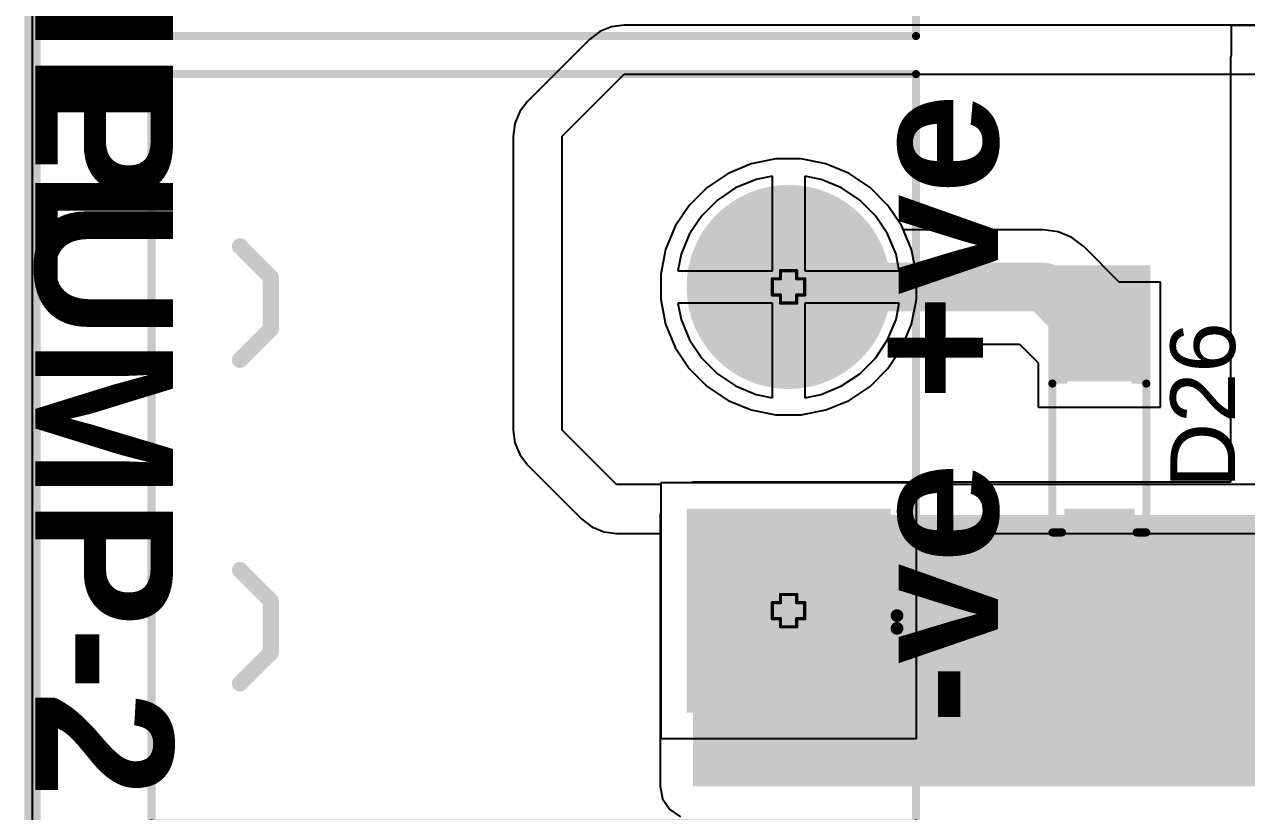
# Model space of a CAD drawing. Header units: inches. Extents: x -3 to 5437, y -3 to 5435.
# Drawn here: x -2.9 to 16.28, y 41.25 to 53.6 of the extents above; entities that cross this region are included whole.
import ezdxf

# ---------------------------------------------------------------- set-up
doc = ezdxf.new("R2010")
doc.units = ezdxf.units.IN
for name, color, linetype in [('Board Outline', 216, 'Continuous'), ('Bottom Layer', 5, 'Continuous'), ('Bottom Solder', 6, 'Continuous'), ('Drill Drawing', 1, 'Continuous'), ('GND', 16, 'Continuous'), ('Multi-Layer', 9, 'Continuous'), ('Pad Holes', 156, 'Continuous'), ('PWR', 76, 'Continuous'), ('Top Layer', 1, 'Continuous'), ('Top Overlay', 2, 'Continuous'), ('Top Paste', 8, 'Continuous'), ('Top Solder', 216, 'Continuous')]:
    doc.layers.add(name, color=color, linetype=linetype)
doc.styles.add('Arial', font='', dxfattribs={"height": 0.2})
doc.styles.add('Arial_Bold', font='', dxfattribs={"height": 0.2})
doc.styles.get('Arial').set_extended_font_data('Arial')
doc.styles.get('Arial_Bold').set_extended_font_data('Arial', bold=True)

# ---------------------------------------------------------------- blocks, each defined once
blk = doc.blocks.new('SOD_123_131')
at = {"layer": 'Top Layer'}
for points in [[(-1.1, 0.45), (-1.1, -0.45), (-2.05, -0.45), (-2.05, 0.45)], [(2.05, 0.45), (2.05, -0.45), (1.1, -0.45), (1.1, 0.45)]]:
    blk.add_hatch(color=1, dxfattribs=at).paths.add_polyline_path(points)
at = {"layer": 'Top Overlay'}
for points in [[(0.965, 0.508), (2.819, 0.508), (2.819, 0.8), (0.965, 0.8)], [(2.12, -0.787), (2.819, -0.787), (2.819, 0.787), (2.12, 0.787)], [(0.965, -0.8), (2.819, -0.8), (2.819, -0.508), (0.965, -0.508)]]:
    blk.add_hatch(color=2, dxfattribs=at).paths.add_polyline_path(points)
at = {"layer": 'Top Paste'}
for points in [[(-1.1, 0.45), (-1.1, -0.45), (-2.05, -0.45), (-2.05, 0.45)], [(2.05, 0.45), (2.05, -0.45), (1.1, -0.45), (1.1, 0.45)]]:
    blk.add_hatch(color=8, dxfattribs=at).paths.add_polyline_path(points)
at = {"layer": 'Top Solder'}
for points in [[(-0.998, 0.552), (-0.998, -0.552), (-2.152, -0.552), (-2.152, 0.552)], [(2.152, 0.552), (2.152, -0.552), (0.998, -0.552), (0.998, 0.552)]]:
    blk.add_hatch(color=216, dxfattribs=at).paths.add_polyline_path(points)
at = {"layer": 'Top Overlay'}
for points in [[(-1.372, 0.737, 0.127, 0.127, 0), (0.965, 0.737, 0.127, 0.127, 0)], [(-1.372, 0.737, 0.127, 0.127, 0), (-1.372, 0.584, 0.127, 0.127, 0)], [(-1.372, -0.584, 0.127, 0.127, 0), (-1.372, -0.737, 0.127, 0.127, 0)], [(-1.372, -0.737, 0.127, 0.127, 0), (0.965, -0.737, 0.127, 0.127, 0)]]:
    blk.add_lwpolyline(points, format="xyseb", dxfattribs=at)
for points in [[(-1.403, 0.737, 0.0635, 0.0635, 1), (-1.34, 0.737, 0.0635, 0.0635, 1)], [(-1.403, 0.737, 0.0635, 0.0635, 1), (-1.34, 0.737, 0.0635, 0.0635, 1)], [(0.933, 0.737, 0.0635, 0.0635, 1), (0.997, 0.737, 0.0635, 0.0635, 1)], [(-1.403, 0.584, 0.0635, 0.0635, 1), (-1.34, 0.584, 0.0635, 0.0635, 1)], [(-1.403, -0.584, 0.0635, 0.0635, 1), (-1.34, -0.584, 0.0635, 0.0635, 1)], [(-1.403, -0.737, 0.0635, 0.0635, 1), (-1.34, -0.737, 0.0635, 0.0635, 1)], [(-1.403, -0.737, 0.0635, 0.0635, 1), (-1.34, -0.737, 0.0635, 0.0635, 1)], [(0.933, -0.737, 0.0635, 0.0635, 1), (0.997, -0.737, 0.0635, 0.0635, 1)]]:
    blk.add_lwpolyline(points, format="xyseb", close=True, dxfattribs=at)
blk = doc.blocks.new('TBP01R1_508_02BE_337')
at = {"layer": 'Bottom Layer'}
blk.add_hatch(color=5, dxfattribs=at).paths.add_polyline_path([(-4.04, 1.5), (-1.04, 1.5), (-1.04, -1.5), (-4.04, -1.5)])
h = blk.add_hatch(color=5, dxfattribs=at)
edge = h.paths.add_edge_path()
edge.add_arc((2.54, 0), 1.5, 0, 360)
at = {"layer": 'Bottom Solder'}
blk.add_hatch(color=6, dxfattribs=at).paths.add_polyline_path([(-4.142, 1.602), (-0.938, 1.602), (-0.938, -1.602), (-4.142, -1.602)])
h = blk.add_hatch(color=6, dxfattribs=at)
edge = h.paths.add_edge_path()
edge.add_arc((2.54, 0), 1.602, 0, 360)
at = {"layer": 'GND'}
blk.add_hatch(color=16, dxfattribs=at).paths.add_polyline_path([(-4.04, 1.5), (-1.04, 1.5), (-1.04, -1.5), (-4.04, -1.5)])
h = blk.add_hatch(color=16, dxfattribs=at)
edge = h.paths.add_edge_path()
edge.add_arc((2.54, 0), 1.5, 0, 360)
at = {"layer": 'Multi-Layer'}
blk.add_hatch(color=9, dxfattribs=at).paths.add_polyline_path([(-4.04, 1.5), (-1.04, 1.5), (-1.04, -1.5), (-4.04, -1.5)])
h = blk.add_hatch(color=9, dxfattribs=at)
edge = h.paths.add_edge_path()
edge.add_arc((2.54, 0), 1.5, 0, 360)
at = {"layer": 'Pad Holes'}
h = blk.add_hatch(color=7, dxfattribs=at)
edge = h.paths.add_edge_path()
edge.add_arc((-2.54, 0), 0.85, 0, 360)
h = blk.add_hatch(color=7, dxfattribs=at)
edge = h.paths.add_edge_path()
edge.add_arc((2.54, 0), 0.85, 0, 360)
at = {"layer": 'PWR'}
blk.add_hatch(color=76, dxfattribs=at).paths.add_polyline_path([(-4.04, 1.5), (-1.04, 1.5), (-1.04, -1.5), (-4.04, -1.5)])
h = blk.add_hatch(color=76, dxfattribs=at)
edge = h.paths.add_edge_path()
edge.add_arc((2.54, 0), 1.5, 0, 360)
at = {"layer": 'Top Layer'}
blk.add_hatch(color=1, dxfattribs=at).paths.add_polyline_path([(-4.04, 1.5), (-1.04, 1.5), (-1.04, -1.5), (-4.04, -1.5)])
h = blk.add_hatch(color=1, dxfattribs=at)
edge = h.paths.add_edge_path()
edge.add_arc((2.54, 0), 1.5, 0, 360)
at = {"layer": 'Top Solder'}
blk.add_hatch(color=216, dxfattribs=at).paths.add_polyline_path([(-4.142, 1.602), (-0.938, 1.602), (-0.938, -1.602), (-4.142, -1.602)])
h = blk.add_hatch(color=216, dxfattribs=at)
edge = h.paths.add_edge_path()
edge.add_arc((2.54, 0), 1.602, 0, 360)
at = {"layer": 'Top Overlay'}
for points in [[(-5.88, 10, 0.127, 0.127, 0), (5.88, 10, 0.127, 0.127, 0)], [(-5.88, 10, 0.127, 0.127, 0), (-5.88, -2, 0.127, 0.127, 0)], [(5.88, 10, 0.127, 0.127, 0), (5.88, -2, 0.127, 0.127, 0)], [(-3.683, 8.611, 0.254, 0.254, 0), (-3.2, 8.128, 0.254, 0.254, 0)], [(-1.905, 8.611, 0.254, 0.254, 0), (-2.388, 8.128, 0.254, 0.254, 0)], [(1.397, 8.611, 0.254, 0.254, 0), (1.88, 8.128, 0.254, 0.254, 0)], [(1.397, 8.611, 0.254, 0.254, 0), (1.88, 8.128, 0.254, 0.254, 0)], [(3.175, 8.611, 0.254, 0.254, 0), (2.692, 8.128, 0.254, 0.254, 0)], [(3.175, 8.611, 0.254, 0.254, 0), (2.692, 8.128, 0.254, 0.254, 0)], [(-3.2, 8.128, 0.254, 0.254, 0), (-2.388, 8.128, 0.254, 0.254, 0)], [(1.88, 8.128, 0.254, 0.254, 0), (2.692, 8.128, 0.254, 0.254, 0)], [(1.88, 8.128, 0.254, 0.254, 0), (2.692, 8.128, 0.254, 0.254, 0)], [(-5.88, -2, 0.127, 0.127, 0), (5.88, -2, 0.127, 0.127, 0)]]:
    blk.add_lwpolyline(points, format="xyseb", dxfattribs=at)
for points in [[(-5.912, 10, 0.0635, 0.0635, 1), (-5.848, 10, 0.0635, 0.0635, 1)], [(-5.912, 10, 0.0635, 0.0635, 1), (-5.848, 10, 0.0635, 0.0635, 1)], [(5.848, 10, 0.0635, 0.0635, 1), (5.912, 10, 0.0635, 0.0635, 1)], [(5.848, 10, 0.0635, 0.0635, 1), (5.912, 10, 0.0635, 0.0635, 1)], [(-3.747, 8.611, 0.127, 0.127, 1), (-3.619, 8.611, 0.127, 0.127, 1)], [(-1.968, 8.611, 0.127, 0.127, 1), (-1.841, 8.611, 0.127, 0.127, 1)], [(1.333, 8.611, 0.127, 0.127, 1), (1.46, 8.611, 0.127, 0.127, 1)], [(1.333, 8.611, 0.127, 0.127, 1), (1.46, 8.611, 0.127, 0.127, 1)], [(3.111, 8.611, 0.127, 0.127, 1), (3.239, 8.611, 0.127, 0.127, 1)], [(3.111, 8.611, 0.127, 0.127, 1), (3.239, 8.611, 0.127, 0.127, 1)], [(-3.264, 8.128, 0.127, 0.127, 1), (-3.137, 8.128, 0.127, 0.127, 1)], [(-3.264, 8.128, 0.127, 0.127, 1), (-3.137, 8.128, 0.127, 0.127, 1)], [(-2.451, 8.128, 0.127, 0.127, 1), (-2.324, 8.128, 0.127, 0.127, 1)], [(-2.451, 8.128, 0.127, 0.127, 1), (-2.324, 8.128, 0.127, 0.127, 1)], [(1.816, 8.128, 0.127, 0.127, 1), (1.943, 8.128, 0.127, 0.127, 1)], [(1.816, 8.128, 0.127, 0.127, 1), (1.943, 8.128, 0.127, 0.127, 1)], [(1.816, 8.128, 0.127, 0.127, 1), (1.943, 8.128, 0.127, 0.127, 1)], [(1.816, 8.128, 0.127, 0.127, 1), (1.943, 8.128, 0.127, 0.127, 1)], [(2.629, 8.128, 0.127, 0.127, 1), (2.756, 8.128, 0.127, 0.127, 1)], [(2.629, 8.128, 0.127, 0.127, 1), (2.756, 8.128, 0.127, 0.127, 1)], [(2.629, 8.128, 0.127, 0.127, 1), (2.756, 8.128, 0.127, 0.127, 1)], [(2.629, 8.128, 0.127, 0.127, 1), (2.756, 8.128, 0.127, 0.127, 1)], [(-2.618, -1.702, 0.2, 0.2, 1), (-2.818, -1.702, 0.2, 0.2, 1)], [(-2.868, -1.702, 0.1, 0.1, 1), (-2.768, -1.702, 0.1, 0.1, 1)], [(-2.668, -1.702, 0.1, 0.1, 1), (-2.568, -1.702, 0.1, 0.1, 1)], [(-5.912, -2, 0.0635, 0.0635, 1), (-5.848, -2, 0.0635, 0.0635, 1)], [(-5.912, -2, 0.0635, 0.0635, 1), (-5.848, -2, 0.0635, 0.0635, 1)], [(5.848, -2, 0.0635, 0.0635, 1), (5.912, -2, 0.0635, 0.0635, 1)], [(5.848, -2, 0.0635, 0.0635, 1), (5.912, -2, 0.0635, 0.0635, 1)]]:
    blk.add_lwpolyline(points, format="xyseb", close=True, dxfattribs=at)
blk = doc.blocks.new('TBP01R1_508_02BE_338')
at = {"layer": 'Bottom Layer'}
blk.add_hatch(color=5, dxfattribs=at).paths.add_polyline_path([(-4.04, 1.5), (-1.04, 1.5), (-1.04, -1.5), (-4.04, -1.5)])
h = blk.add_hatch(color=5, dxfattribs=at)
edge = h.paths.add_edge_path()
edge.add_arc((2.54, 0), 1.5, 0, 360)
at = {"layer": 'Bottom Solder'}
blk.add_hatch(color=6, dxfattribs=at).paths.add_polyline_path([(-4.142, 1.602), (-0.938, 1.602), (-0.938, -1.602), (-4.142, -1.602)])
h = blk.add_hatch(color=6, dxfattribs=at)
edge = h.paths.add_edge_path()
edge.add_arc((2.54, 0), 1.602, 0, 360)
at = {"layer": 'GND'}
blk.add_hatch(color=16, dxfattribs=at).paths.add_polyline_path([(-4.04, 1.5), (-1.04, 1.5), (-1.04, -1.5), (-4.04, -1.5)])
h = blk.add_hatch(color=16, dxfattribs=at)
edge = h.paths.add_edge_path()
edge.add_arc((2.54, 0), 1.5, 0, 360)
at = {"layer": 'Multi-Layer'}
blk.add_hatch(color=9, dxfattribs=at).paths.add_polyline_path([(-4.04, 1.5), (-1.04, 1.5), (-1.04, -1.5), (-4.04, -1.5)])
h = blk.add_hatch(color=9, dxfattribs=at)
edge = h.paths.add_edge_path()
edge.add_arc((2.54, 0), 1.5, 0, 360)
at = {"layer": 'Pad Holes'}
h = blk.add_hatch(color=7, dxfattribs=at)
edge = h.paths.add_edge_path()
edge.add_arc((-2.54, 0), 0.85, 0, 360)
h = blk.add_hatch(color=7, dxfattribs=at)
edge = h.paths.add_edge_path()
edge.add_arc((2.54, 0), 0.85, 0, 360)
at = {"layer": 'PWR'}
blk.add_hatch(color=76, dxfattribs=at).paths.add_polyline_path([(-4.04, 1.5), (-1.04, 1.5), (-1.04, -1.5), (-4.04, -1.5)])
h = blk.add_hatch(color=76, dxfattribs=at)
edge = h.paths.add_edge_path()
edge.add_arc((2.54, 0), 1.5, 0, 360)
at = {"layer": 'Top Layer'}
blk.add_hatch(color=1, dxfattribs=at).paths.add_polyline_path([(-4.04, 1.5), (-1.04, 1.5), (-1.04, -1.5), (-4.04, -1.5)])
h = blk.add_hatch(color=1, dxfattribs=at)
edge = h.paths.add_edge_path()
edge.add_arc((2.54, 0), 1.5, 0, 360)
at = {"layer": 'Top Solder'}
blk.add_hatch(color=216, dxfattribs=at).paths.add_polyline_path([(-4.142, 1.602), (-0.938, 1.602), (-0.938, -1.602), (-4.142, -1.602)])
h = blk.add_hatch(color=216, dxfattribs=at)
edge = h.paths.add_edge_path()
edge.add_arc((2.54, 0), 1.602, 0, 360)
at = {"layer": 'Top Overlay'}
for points in [[(-5.88, 10, 0.127, 0.127, 0), (5.88, 10, 0.127, 0.127, 0)], [(-5.88, 10, 0.127, 0.127, 0), (-5.88, -2, 0.127, 0.127, 0)], [(5.88, 10, 0.127, 0.127, 0), (5.88, -2, 0.127, 0.127, 0)], [(-3.683, 8.611, 0.254, 0.254, 0), (-3.2, 8.128, 0.254, 0.254, 0)], [(-1.905, 8.611, 0.254, 0.254, 0), (-2.388, 8.128, 0.254, 0.254, 0)], [(1.397, 8.611, 0.254, 0.254, 0), (1.88, 8.128, 0.254, 0.254, 0)], [(1.397, 8.611, 0.254, 0.254, 0), (1.88, 8.128, 0.254, 0.254, 0)], [(3.175, 8.611, 0.254, 0.254, 0), (2.692, 8.128, 0.254, 0.254, 0)], [(3.175, 8.611, 0.254, 0.254, 0), (2.692, 8.128, 0.254, 0.254, 0)], [(-3.2, 8.128, 0.254, 0.254, 0), (-2.388, 8.128, 0.254, 0.254, 0)], [(1.88, 8.128, 0.254, 0.254, 0), (2.692, 8.128, 0.254, 0.254, 0)], [(1.88, 8.128, 0.254, 0.254, 0), (2.692, 8.128, 0.254, 0.254, 0)], [(-5.88, -2, 0.127, 0.127, 0), (5.88, -2, 0.127, 0.127, 0)]]:
    blk.add_lwpolyline(points, format="xyseb", dxfattribs=at)
for points in [[(-5.912, 10, 0.0635, 0.0635, 1), (-5.848, 10, 0.0635, 0.0635, 1)], [(-5.912, 10, 0.0635, 0.0635, 1), (-5.848, 10, 0.0635, 0.0635, 1)], [(5.848, 10, 0.0635, 0.0635, 1), (5.912, 10, 0.0635, 0.0635, 1)], [(5.848, 10, 0.0635, 0.0635, 1), (5.912, 10, 0.0635, 0.0635, 1)], [(-3.747, 8.611, 0.127, 0.127, 1), (-3.619, 8.611, 0.127, 0.127, 1)], [(-1.968, 8.611, 0.127, 0.127, 1), (-1.841, 8.611, 0.127, 0.127, 1)], [(1.333, 8.611, 0.127, 0.127, 1), (1.46, 8.611, 0.127, 0.127, 1)], [(1.333, 8.611, 0.127, 0.127, 1), (1.46, 8.611, 0.127, 0.127, 1)], [(3.111, 8.611, 0.127, 0.127, 1), (3.239, 8.611, 0.127, 0.127, 1)], [(3.111, 8.611, 0.127, 0.127, 1), (3.239, 8.611, 0.127, 0.127, 1)], [(-3.264, 8.128, 0.127, 0.127, 1), (-3.137, 8.128, 0.127, 0.127, 1)], [(-3.264, 8.128, 0.127, 0.127, 1), (-3.137, 8.128, 0.127, 0.127, 1)], [(-2.451, 8.128, 0.127, 0.127, 1), (-2.324, 8.128, 0.127, 0.127, 1)], [(-2.451, 8.128, 0.127, 0.127, 1), (-2.324, 8.128, 0.127, 0.127, 1)], [(1.816, 8.128, 0.127, 0.127, 1), (1.943, 8.128, 0.127, 0.127, 1)], [(1.816, 8.128, 0.127, 0.127, 1), (1.943, 8.128, 0.127, 0.127, 1)], [(1.816, 8.128, 0.127, 0.127, 1), (1.943, 8.128, 0.127, 0.127, 1)], [(1.816, 8.128, 0.127, 0.127, 1), (1.943, 8.128, 0.127, 0.127, 1)], [(2.629, 8.128, 0.127, 0.127, 1), (2.756, 8.128, 0.127, 0.127, 1)], [(2.629, 8.128, 0.127, 0.127, 1), (2.756, 8.128, 0.127, 0.127, 1)], [(2.629, 8.128, 0.127, 0.127, 1), (2.756, 8.128, 0.127, 0.127, 1)], [(2.629, 8.128, 0.127, 0.127, 1), (2.756, 8.128, 0.127, 0.127, 1)], [(-2.618, -1.702, 0.2, 0.2, 1), (-2.818, -1.702, 0.2, 0.2, 1)], [(-2.868, -1.702, 0.1, 0.1, 1), (-2.768, -1.702, 0.1, 0.1, 1)], [(-2.668, -1.702, 0.1, 0.1, 1), (-2.568, -1.702, 0.1, 0.1, 1)], [(-5.912, -2, 0.0635, 0.0635, 1), (-5.848, -2, 0.0635, 0.0635, 1)], [(-5.912, -2, 0.0635, 0.0635, 1), (-5.848, -2, 0.0635, 0.0635, 1)], [(5.848, -2, 0.0635, 0.0635, 1), (5.912, -2, 0.0635, 0.0635, 1)], [(5.848, -2, 0.0635, 0.0635, 1), (5.912, -2, 0.0635, 0.0635, 1)]]:
    blk.add_lwpolyline(points, format="xyseb", close=True, dxfattribs=at)

msp = doc.modelspace()

# ---------------------------------------------------------------- hatches: boundary and pattern name
at = {"layer": 'Top Layer'}
msp.add_hatch(color=1, dxfattribs=at).paths.add_polyline_path([(7.591, 41.645), (25.437, 41.645), (25.437, 45.901), (7.591, 45.901)])

# ---------------------------------------------------------------- linework, layer by layer
at = {"layer": 'Board Outline'}
msp.add_lwpolyline([(-2.777, -2.78, 0.254, 0.254, 0), (-2.777, 121.22, 0.254, 0.254, 0)], format="xyseb", dxfattribs=at)
at = {"layer": 'Bottom Layer'}
for p, q in [((-2.777, 0.777), (-2.777, 117.675)), ((8.893, 51.489), (8.505, 51.412)), ((9.289, 51.489), (8.893, 51.489)), ((9.677, 51.412), (9.289, 51.489)), ((8.14, 51.26), (7.811, 51.041)), ((8.505, 51.412), (8.14, 51.26)), ((10.042, 51.26), (9.677, 51.412)), ((10.371, 51.041), (10.042, 51.26)), ((7.811, 51.041), (7.531, 50.761)), ((10.651, 50.761), (10.371, 51.041)), ((7.531, 50.761), (7.312, 50.432)), ((10.871, 50.432), (10.651, 50.761)), ((7.312, 50.432), (7.16, 50.067)), ((11.022, 50.067), (10.871, 50.432)), ((7.16, 50.067), (7.083, 49.679)), ((11.099, 49.679), (11.022, 50.067)), ((7.083, 49.679), (7.083, 49.283)), ((11.099, 49.283), (11.099, 49.679)), ((7.083, 49.283), (7.16, 48.895)), ((11.022, 48.895), (11.099, 49.283)), ((7.16, 48.895), (7.312, 48.53)), ((10.871, 48.53), (11.022, 48.895)), ((7.312, 48.53), (7.531, 48.201)), ((10.651, 48.201), (10.871, 48.53)), ((7.531, 48.201), (7.811, 47.921)), ((10.371, 47.921), (10.651, 48.201)), ((7.811, 47.921), (8.14, 47.701)), ((10.042, 47.701), (10.371, 47.921)), ((8.14, 47.701), (8.505, 47.55)), ((9.677, 47.55), (10.042, 47.701)), ((8.505, 47.55), (8.893, 47.473)), ((8.893, 47.473), (9.289, 47.473)), ((9.289, 47.473), (9.677, 47.55)), ((11.099, 46.409), (7.083, 46.409)), ((7.083, 46.409), (7.083, 42.393)), ((11.099, 42.393), (11.099, 46.409)), ((7.083, 42.393), (11.099, 42.393))]:
    msp.add_line(p, q, dxfattribs=at)
at = {"layer": 'Drill Drawing'}
for points in [[(8.964, 49.608, 0.0508, 0.0508, 0), (8.964, 49.735, 0.0508, 0.0508, 0)], [(8.964, 49.735, 0.0508, 0.0508, 0), (9.218, 49.735, 0.0508, 0.0508, 0)], [(9.218, 49.608, 0.0508, 0.0508, 0), (9.218, 49.735, 0.0508, 0.0508, 0)], [(8.837, 49.354, 0.0508, 0.0508, 0), (8.837, 49.608, 0.0508, 0.0508, 0)], [(8.837, 49.608, 0.0508, 0.0508, 0), (8.964, 49.608, 0.0508, 0.0508, 0)], [(9.218, 49.608, 0.0508, 0.0508, 0), (9.345, 49.608, 0.0508, 0.0508, 0)], [(9.345, 49.354, 0.0508, 0.0508, 0), (9.345, 49.608, 0.0508, 0.0508, 0)], [(8.837, 49.354, 0.0508, 0.0508, 0), (8.964, 49.354, 0.0508, 0.0508, 0)], [(8.964, 49.227, 0.0508, 0.0508, 0), (8.964, 49.354, 0.0508, 0.0508, 0)], [(9.218, 49.354, 0.0508, 0.0508, 0), (9.345, 49.354, 0.0508, 0.0508, 0)], [(9.218, 49.227, 0.0508, 0.0508, 0), (9.218, 49.354, 0.0508, 0.0508, 0)], [(8.964, 49.227, 0.0508, 0.0508, 0), (9.218, 49.227, 0.0508, 0.0508, 0)], [(8.837, 44.274, 0.0508, 0.0508, 0), (8.837, 44.528, 0.0508, 0.0508, 0)], [(8.837, 44.528, 0.0508, 0.0508, 0), (8.964, 44.528, 0.0508, 0.0508, 0)], [(8.964, 44.528, 0.0508, 0.0508, 0), (8.964, 44.655, 0.0508, 0.0508, 0)], [(8.964, 44.655, 0.0508, 0.0508, 0), (9.218, 44.655, 0.0508, 0.0508, 0)], [(9.218, 44.528, 0.0508, 0.0508, 0), (9.218, 44.655, 0.0508, 0.0508, 0)], [(9.218, 44.528, 0.0508, 0.0508, 0), (9.345, 44.528, 0.0508, 0.0508, 0)], [(9.345, 44.274, 0.0508, 0.0508, 0), (9.345, 44.528, 0.0508, 0.0508, 0)], [(8.837, 44.274, 0.0508, 0.0508, 0), (8.964, 44.274, 0.0508, 0.0508, 0)], [(8.964, 44.147, 0.0508, 0.0508, 0), (8.964, 44.274, 0.0508, 0.0508, 0)], [(8.964, 44.147, 0.0508, 0.0508, 0), (9.218, 44.147, 0.0508, 0.0508, 0)], [(9.218, 44.274, 0.0508, 0.0508, 0), (9.345, 44.274, 0.0508, 0.0508, 0)], [(9.218, 44.147, 0.0508, 0.0508, 0), (9.218, 44.274, 0.0508, 0.0508, 0)]]:
    msp.add_lwpolyline(points, format="xyseb", dxfattribs=at)
for points in [[(8.951, 49.735, 0.0254, 0.0254, 1), (8.977, 49.735, 0.0254, 0.0254, 1)], [(8.951, 49.735, 0.0254, 0.0254, 1), (8.977, 49.735, 0.0254, 0.0254, 1)], [(9.205, 49.735, 0.0254, 0.0254, 1), (9.231, 49.735, 0.0254, 0.0254, 1)], [(9.205, 49.735, 0.0254, 0.0254, 1), (9.231, 49.735, 0.0254, 0.0254, 1)], [(8.824, 49.608, 0.0254, 0.0254, 1), (8.85, 49.608, 0.0254, 0.0254, 1)], [(8.824, 49.608, 0.0254, 0.0254, 1), (8.85, 49.608, 0.0254, 0.0254, 1)], [(8.951, 49.608, 0.0254, 0.0254, 1), (8.977, 49.608, 0.0254, 0.0254, 1)], [(8.951, 49.608, 0.0254, 0.0254, 1), (8.977, 49.608, 0.0254, 0.0254, 1)], [(9.205, 49.608, 0.0254, 0.0254, 1), (9.231, 49.608, 0.0254, 0.0254, 1)], [(9.205, 49.608, 0.0254, 0.0254, 1), (9.231, 49.608, 0.0254, 0.0254, 1)], [(9.332, 49.608, 0.0254, 0.0254, 1), (9.358, 49.608, 0.0254, 0.0254, 1)], [(9.332, 49.608, 0.0254, 0.0254, 1), (9.358, 49.608, 0.0254, 0.0254, 1)], [(8.824, 49.354, 0.0254, 0.0254, 1), (8.85, 49.354, 0.0254, 0.0254, 1)], [(8.824, 49.354, 0.0254, 0.0254, 1), (8.85, 49.354, 0.0254, 0.0254, 1)], [(8.951, 49.354, 0.0254, 0.0254, 1), (8.977, 49.354, 0.0254, 0.0254, 1)], [(8.951, 49.354, 0.0254, 0.0254, 1), (8.977, 49.354, 0.0254, 0.0254, 1)], [(9.205, 49.354, 0.0254, 0.0254, 1), (9.231, 49.354, 0.0254, 0.0254, 1)], [(9.205, 49.354, 0.0254, 0.0254, 1), (9.231, 49.354, 0.0254, 0.0254, 1)], [(9.332, 49.354, 0.0254, 0.0254, 1), (9.358, 49.354, 0.0254, 0.0254, 1)], [(9.332, 49.354, 0.0254, 0.0254, 1), (9.358, 49.354, 0.0254, 0.0254, 1)], [(8.951, 49.227, 0.0254, 0.0254, 1), (8.977, 49.227, 0.0254, 0.0254, 1)], [(8.951, 49.227, 0.0254, 0.0254, 1), (8.977, 49.227, 0.0254, 0.0254, 1)], [(9.205, 49.227, 0.0254, 0.0254, 1), (9.231, 49.227, 0.0254, 0.0254, 1)], [(9.205, 49.227, 0.0254, 0.0254, 1), (9.231, 49.227, 0.0254, 0.0254, 1)], [(8.824, 44.528, 0.0254, 0.0254, 1), (8.85, 44.528, 0.0254, 0.0254, 1)], [(8.824, 44.528, 0.0254, 0.0254, 1), (8.85, 44.528, 0.0254, 0.0254, 1)], [(8.951, 44.655, 0.0254, 0.0254, 1), (8.977, 44.655, 0.0254, 0.0254, 1)], [(8.951, 44.655, 0.0254, 0.0254, 1), (8.977, 44.655, 0.0254, 0.0254, 1)], [(8.951, 44.528, 0.0254, 0.0254, 1), (8.977, 44.528, 0.0254, 0.0254, 1)], [(8.951, 44.528, 0.0254, 0.0254, 1), (8.977, 44.528, 0.0254, 0.0254, 1)], [(9.205, 44.655, 0.0254, 0.0254, 1), (9.231, 44.655, 0.0254, 0.0254, 1)], [(9.205, 44.655, 0.0254, 0.0254, 1), (9.231, 44.655, 0.0254, 0.0254, 1)], [(9.205, 44.528, 0.0254, 0.0254, 1), (9.231, 44.528, 0.0254, 0.0254, 1)], [(9.205, 44.528, 0.0254, 0.0254, 1), (9.231, 44.528, 0.0254, 0.0254, 1)], [(9.332, 44.528, 0.0254, 0.0254, 1), (9.358, 44.528, 0.0254, 0.0254, 1)], [(9.332, 44.528, 0.0254, 0.0254, 1), (9.358, 44.528, 0.0254, 0.0254, 1)], [(8.824, 44.274, 0.0254, 0.0254, 1), (8.85, 44.274, 0.0254, 0.0254, 1)], [(8.824, 44.274, 0.0254, 0.0254, 1), (8.85, 44.274, 0.0254, 0.0254, 1)], [(8.951, 44.274, 0.0254, 0.0254, 1), (8.977, 44.274, 0.0254, 0.0254, 1)], [(8.951, 44.274, 0.0254, 0.0254, 1), (8.977, 44.274, 0.0254, 0.0254, 1)], [(8.951, 44.147, 0.0254, 0.0254, 1), (8.977, 44.147, 0.0254, 0.0254, 1)], [(8.951, 44.147, 0.0254, 0.0254, 1), (8.977, 44.147, 0.0254, 0.0254, 1)], [(9.205, 44.274, 0.0254, 0.0254, 1), (9.231, 44.274, 0.0254, 0.0254, 1)], [(9.205, 44.274, 0.0254, 0.0254, 1), (9.231, 44.274, 0.0254, 0.0254, 1)], [(9.205, 44.147, 0.0254, 0.0254, 1), (9.231, 44.147, 0.0254, 0.0254, 1)], [(9.205, 44.147, 0.0254, 0.0254, 1), (9.231, 44.147, 0.0254, 0.0254, 1)], [(9.332, 44.274, 0.0254, 0.0254, 1), (9.358, 44.274, 0.0254, 0.0254, 1)], [(9.332, 44.274, 0.0254, 0.0254, 1), (9.358, 44.274, 0.0254, 0.0254, 1)]]:
    msp.add_lwpolyline(points, format="xyseb", close=True, dxfattribs=at)
at = {"layer": 'GND'}
for p, q in [((-2.777, 1.023), (-2.777, 117.429)), ((8.893, 51.489), (8.505, 51.412)), ((9.289, 51.489), (8.893, 51.489)), ((9.677, 51.412), (9.289, 51.489)), ((8.14, 51.26), (7.811, 51.041)), ((8.505, 51.412), (8.14, 51.26)), ((10.042, 51.26), (9.677, 51.412)), ((10.371, 51.041), (10.042, 51.26)), ((7.811, 51.041), (7.531, 50.761)), ((10.651, 50.761), (10.371, 51.041)), ((7.531, 50.761), (7.312, 50.432)), ((10.871, 50.432), (10.651, 50.761)), ((7.312, 50.432), (7.16, 50.067)), ((11.022, 50.067), (10.871, 50.432)), ((7.16, 50.067), (7.083, 49.679)), ((11.099, 49.679), (11.022, 50.067)), ((7.083, 49.679), (7.083, 49.283)), ((11.099, 49.283), (11.099, 49.679)), ((7.083, 49.283), (7.16, 48.895)), ((11.022, 48.895), (11.099, 49.283)), ((7.16, 48.895), (7.312, 48.53)), ((10.871, 48.53), (11.022, 48.895)), ((7.312, 48.53), (7.531, 48.201)), ((10.651, 48.201), (10.871, 48.53)), ((7.531, 48.201), (7.811, 47.921)), ((10.371, 47.921), (10.651, 48.201)), ((7.811, 47.921), (8.14, 47.701)), ((10.042, 47.701), (10.371, 47.921)), ((8.14, 47.701), (8.505, 47.55)), ((9.677, 47.55), (10.042, 47.701)), ((8.505, 47.55), (8.893, 47.473)), ((8.893, 47.473), (9.289, 47.473)), ((9.289, 47.473), (9.677, 47.55)), ((11.099, 46.409), (7.083, 46.409)), ((7.083, 46.409), (7.083, 42.393)), ((11.099, 42.393), (11.099, 46.409)), ((7.083, 42.393), (11.099, 42.393))]:
    msp.add_line(p, q, dxfattribs=at)
at = {"layer": 'PWR'}
for p, q in [((-2.777, 1.611), (-2.777, 116.838)), ((6.311, 53.563), (6.126, 53.487)), ((6.51, 53.59), (6.311, 53.563)), ((21.806, 53.59), (6.51, 53.59)), ((5.966, 53.364), (4.994, 52.392)), ((6.126, 53.487), (5.966, 53.364)), ((5.966, 53.364), (5.966, 53.364)), ((5.537, 51.848), (6.51, 52.821)), ((6.51, 52.821), (21.806, 52.821)), ((4.994, 52.392), (4.872, 52.233)), ((4.872, 52.233), (4.795, 52.047)), ((4.795, 52.047), (4.769, 51.848)), ((4.769, 51.848), (4.769, 47.233)), ((5.537, 47.233), (5.537, 51.848)), ((8.26, 51.035), (7.973, 50.843)), ((8.58, 51.168), (8.26, 51.035)), ((8.837, 51.219), (8.58, 51.168)), ((8.837, 49.735), (8.837, 51.219)), ((9.603, 51.168), (9.345, 51.219)), ((9.345, 51.219), (9.345, 49.735)), ((9.922, 51.035), (9.603, 51.168)), ((10.209, 50.843), (9.922, 51.035)), ((7.973, 50.843), (7.729, 50.599)), ((10.454, 50.599), (10.209, 50.843)), ((7.729, 50.599), (7.537, 50.312)), ((10.645, 50.312), (10.454, 50.599)), ((7.537, 50.312), (7.405, 49.993)), ((10.778, 49.993), (10.645, 50.312)), ((7.405, 49.993), (7.353, 49.735)), ((10.829, 49.735), (10.778, 49.993)), ((7.353, 49.735), (8.837, 49.735)), ((9.345, 49.735), (10.829, 49.735)), ((8.837, 49.227), (7.353, 49.227)), ((7.353, 49.227), (7.405, 48.969)), ((8.837, 47.743), (8.837, 49.227)), ((10.829, 49.227), (9.345, 49.227)), ((9.345, 49.227), (9.345, 47.743)), ((10.778, 48.969), (10.829, 49.227)), ((7.405, 48.969), (7.537, 48.65)), ((10.645, 48.65), (10.778, 48.969)), ((7.537, 48.65), (7.729, 48.363)), ((10.454, 48.363), (10.645, 48.65)), ((7.729, 48.363), (7.973, 48.119)), ((10.209, 48.119), (10.454, 48.363)), ((7.973, 48.119), (8.26, 47.927)), ((9.922, 47.927), (10.209, 48.119)), ((8.26, 47.927), (8.58, 47.794)), ((8.58, 47.794), (8.837, 47.743)), ((9.345, 47.743), (9.603, 47.794)), ((9.603, 47.794), (9.922, 47.927)), ((4.769, 47.233), (4.795, 47.034)), ((6.388, 46.382), (5.537, 47.233)), ((4.795, 47.034), (4.872, 46.849)), ((4.872, 46.849), (4.994, 46.689)), ((4.994, 46.689), (4.994, 46.689)), ((4.994, 46.689), (5.845, 45.838)), ((7.083, 46.382), (6.388, 46.382)), ((11.099, 46.409), (7.083, 46.409)), ((7.083, 46.409), (7.083, 46.382)), ((11.099, 46.382), (11.099, 46.409)), ((23.825, 46.382), (11.099, 46.382)), ((5.845, 45.838), (6.004, 45.716)), ((6.004, 45.716), (6.19, 45.639)), ((6.19, 45.639), (6.388, 45.613)), ((6.388, 45.613), (7.083, 45.613)), ((7.083, 45.613), (7.083, 42.393)), ((11.099, 42.393), (11.099, 45.613)), ((11.099, 45.613), (23.507, 45.613)), ((7.083, 42.393), (11.099, 42.393))]:
    msp.add_line(p, q, dxfattribs=at)
at = {"layer": 'Top Layer'}
for p, q in [((-2.777, 0.777), (-2.777, 117.675)), ((16.497, 53.583), (16.039, 53.583)), ((16.039, 53.583), (16.039, 53.125)), ((16.039, 53.125), (16.029, 53.075)), ((16.029, 53.075), (16.029, 46.419)), ((8.893, 51.489), (8.505, 51.412)), ((9.289, 51.489), (8.893, 51.489)), ((9.677, 51.412), (9.289, 51.489)), ((8.14, 51.26), (7.811, 51.041)), ((8.505, 51.412), (8.14, 51.26)), ((10.042, 51.26), (9.677, 51.412)), ((10.371, 51.041), (10.042, 51.26)), ((7.811, 51.041), (7.531, 50.761)), ((10.651, 50.761), (10.371, 51.041)), ((7.531, 50.761), (7.312, 50.432)), ((10.871, 50.432), (10.651, 50.761)), ((7.312, 50.432), (7.16, 50.067)), ((10.893, 50.378), (10.871, 50.432)), ((13.089, 50.378), (10.893, 50.378)), ((13.321, 50.347), (13.089, 50.378)), ((13.537, 50.257), (13.321, 50.347)), ((13.723, 50.115), (13.537, 50.257)), ((14.28, 49.558), (13.723, 50.115)), ((7.16, 50.067), (7.083, 49.679)), ((7.083, 49.679), (7.083, 49.283)), ((14.927, 49.558), (14.28, 49.558)), ((14.927, 47.592), (14.927, 49.558)), ((7.083, 49.283), (7.16, 48.895)), ((7.16, 48.895), (7.312, 48.53)), ((10.871, 48.53), (10.893, 48.584)), ((10.893, 48.584), (12.717, 48.584)), ((12.717, 48.584), (13.011, 48.29)), ((7.312, 48.53), (7.531, 48.201)), ((10.651, 48.201), (10.871, 48.53)), ((7.531, 48.201), (7.811, 47.921)), ((10.371, 47.921), (10.651, 48.201)), ((13.011, 48.29), (13.011, 47.592)), ((7.811, 47.921), (8.14, 47.701)), ((10.042, 47.701), (10.371, 47.921)), ((8.14, 47.701), (8.505, 47.55)), ((9.677, 47.55), (10.042, 47.701)), ((13.011, 47.592), (14.927, 47.592)), ((8.505, 47.55), (8.893, 47.473)), ((8.893, 47.473), (9.289, 47.473)), ((9.289, 47.473), (9.677, 47.55)), ((7.541, 46.409), (7.083, 46.409)), ((7.083, 46.409), (7.083, 45.951)), ((7.591, 46.419), (7.541, 46.409)), ((16.029, 46.419), (7.591, 46.419)), ((7.083, 45.951), (7.073, 45.901)), ((7.073, 45.901), (7.073, 41.645)), ((7.073, 41.645), (7.113, 41.447)), ((7.113, 41.447), (7.225, 41.279)), ((7.225, 41.279), (7.393, 41.167))]:
    msp.add_line(p, q, dxfattribs=at)
for points in [[(9.091, 49.481, 0.762, 0.762, 0), (13.089, 49.481, 0.762, 0.762, 0)], [(13.089, 49.481, 0.762, 0.762, 0), (13.969, 48.6, 0.762, 0.762, 0)], [(13.969, 48.575, 0.762, 0.762, 0), (13.969, 48.6, 0.762, 0.762, 0)]]:
    msp.add_lwpolyline(points, format="xyseb", dxfattribs=at)
for points in [[(8.901, 49.481, 0.381, 0.381, 1), (9.282, 49.481, 0.381, 0.381, 1)], [(12.898, 49.481, 0.381, 0.381, 1), (13.279, 49.481, 0.381, 0.381, 1)], [(12.898, 49.481, 0.381, 0.381, 1), (13.279, 49.481, 0.381, 0.381, 1)], [(13.779, 48.6, 0.381, 0.381, 1), (14.16, 48.6, 0.381, 0.381, 1)], [(13.779, 48.6, 0.381, 0.381, 1), (14.16, 48.6, 0.381, 0.381, 1)], [(13.779, 48.575, 0.381, 0.381, 1), (14.16, 48.575, 0.381, 0.381, 1)]]:
    msp.add_lwpolyline(points, format="xyseb", close=True, dxfattribs=at)

# ---------------------------------------------------------------- block references
at = {"rotation": 90}
for name, p in [('TBP01R1_508_02BE_337', (9.091, 59.298)), ('TBP01R1_508_02BE_338', (9.091, 46.941)), ('SOD_123_131', (13.969, 47))]:
    msp.add_blockref(name, p, dxfattribs=at)

# ---------------------------------------------------------------- texts
at = {"layer": 'Top Overlay'}
for s, height, rotation, style, p in [('AUTO FILL', 2.159, 270, 'Arial_Bold', (-2.731, 65.216)), ('PUMP-2', 2.159, 270, 'Arial_Bold', (-2.731, 52.859)), ('+ve', 2.032, 90, 'Arial_Bold', (12.377, 47.699)), ('D26', 1.016, 90, 'Arial', (16.1, 46.322)), ('-ve', 2.032, 90, 'Arial_Bold', (12.378, 42.619))]:
    msp.add_text(s, height=height, rotation=rotation, dxfattribs=dict(at, style=style)).set_placement(p)

doc.saveas('drawing.dxf')
